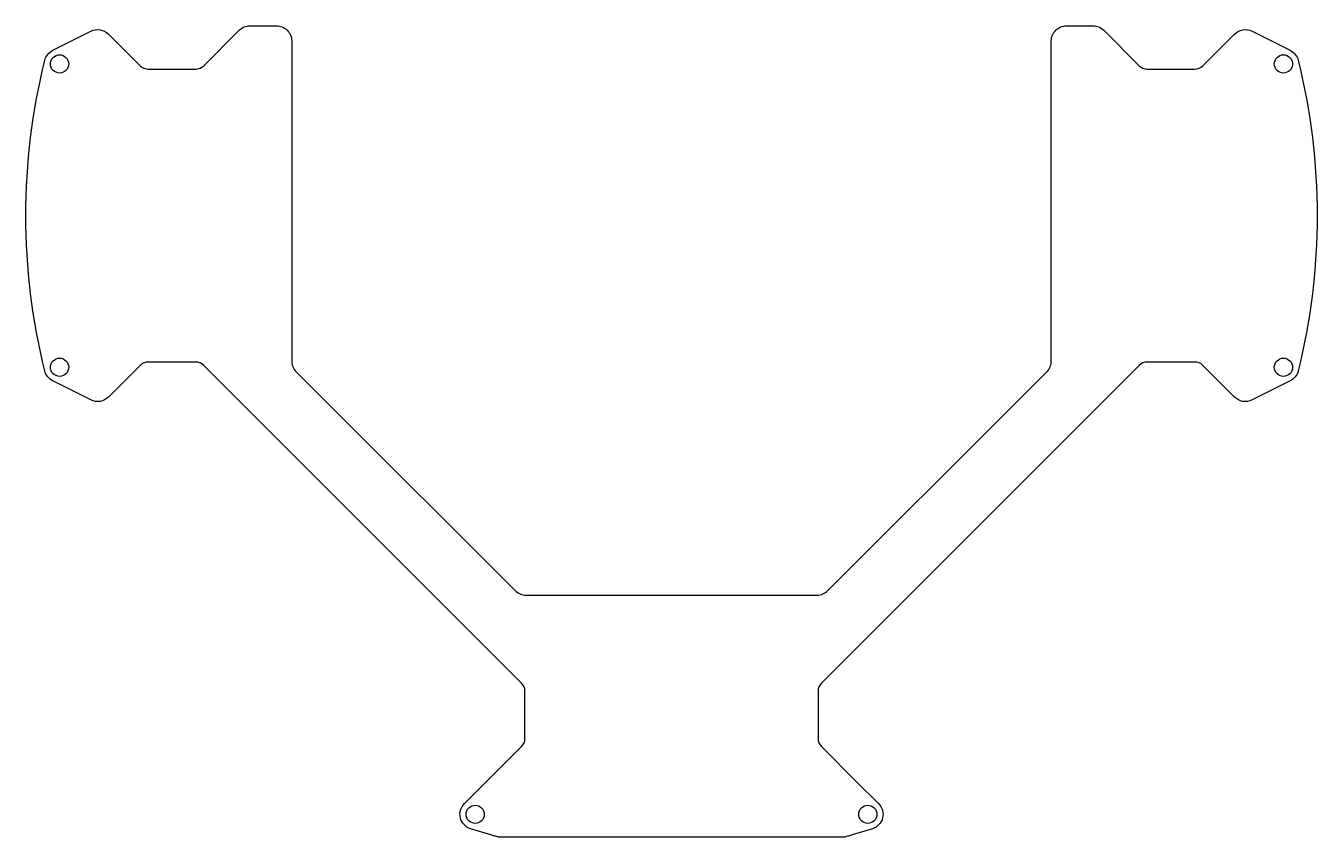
# Model space of a CAD drawing. Header units: millimetres. Extents: x -85 to 85, y -82 to 25.
import ezdxf

# ---------------------------------------------------------------- set-up
doc = ezdxf.new("R2010")
doc.units = ezdxf.units.MM
doc.layers.get('0').update_dxf_attribs({"linetype": 'CONTINUOUS'})

msp = doc.modelspace()

# ---------------------------------------------------------------- linework, layer by layer
msp.add_lwpolyline([(19.74, -69.94), (24.41, -74.62), (27.26, -77.46, -0.559223), (26.46, -80.78), (23.77, -81.6, -0.028216), (23.55, -81.67, -0.00154), (23.05, -81.81, -0.068764), (22.51, -81.89), (-22.51, -81.89, -0.068764), (-23.05, -81.81, -0.00154), (-23.55, -81.67, -0.028216), (-23.77, -81.6), (-26.46, -80.78, -0.559223), (-27.26, -77.46), (-19.74, -69.94, 0.198912), (-19.3, -68.88), (-19.3, -62.64, 0.198912), (-19.74, -61.58), (-61.58, -19.74, 0.198912), (-62.64, -19.3), (-68.88, -19.3, 0.198912), (-69.94, -19.74), (-74.12, -23.91, -0.322823), (-76.43, -24.29), (-81.45, -21.77, -0.219417), (-82.5, -20.47, -0.122188), (-82.5, 20.47, -0.219417), (-81.45, 21.77), (-76.43, 24.29, -0.322823), (-74.12, 23.91), (-69.94, 19.74, 0.198912), (-68.88, 19.3), (-62.64, 19.3, 0.198912), (-61.58, 19.74), (-56.9, 24.41, -0.198912), (-55.49, 25), (-52, 25, -0.414214), (-50, 23), (-50, -19.17, 0.198912), (-49.41, -20.59), (-45, -25), (-20.59, -49.41, 0.198912), (-19.17, -50), (19.17, -50, 0.198912), (20.59, -49.41), (45, -25), (49.41, -20.59, 0.198912), (50, -19.17), (50, 23, -0.414214), (52, 25), (55.49, 25, -0.198912), (56.9, 24.41), (61.58, 19.74, 0.198912), (62.64, 19.3), (68.88, 19.3, 0.198912), (69.94, 19.74), (74.12, 23.91, -0.322823), (76.43, 24.29), (81.45, 21.77, -0.219417), (82.5, 20.47, -0.122188), (82.5, -20.47, -0.219417), (81.45, -21.77), (76.43, -24.29, -0.322823), (74.12, -23.91), (69.94, -19.74, 0.198912), (68.88, -19.3), (62.64, -19.3, 0.198912), (61.58, -19.74), (19.74, -61.58, 0.198912), (19.3, -62.64), (19.3, -68.88, 0.198912)], format="xyb", close=True)
for centre in [(-80.56, 19.98), (80.56, 19.98), (-80.56, -19.98), (80.56, -19.98), (-25.84, -78.87), (25.84, -78.87)]:
    msp.add_circle(centre, 1.2)

doc.saveas('drawing.dxf')
